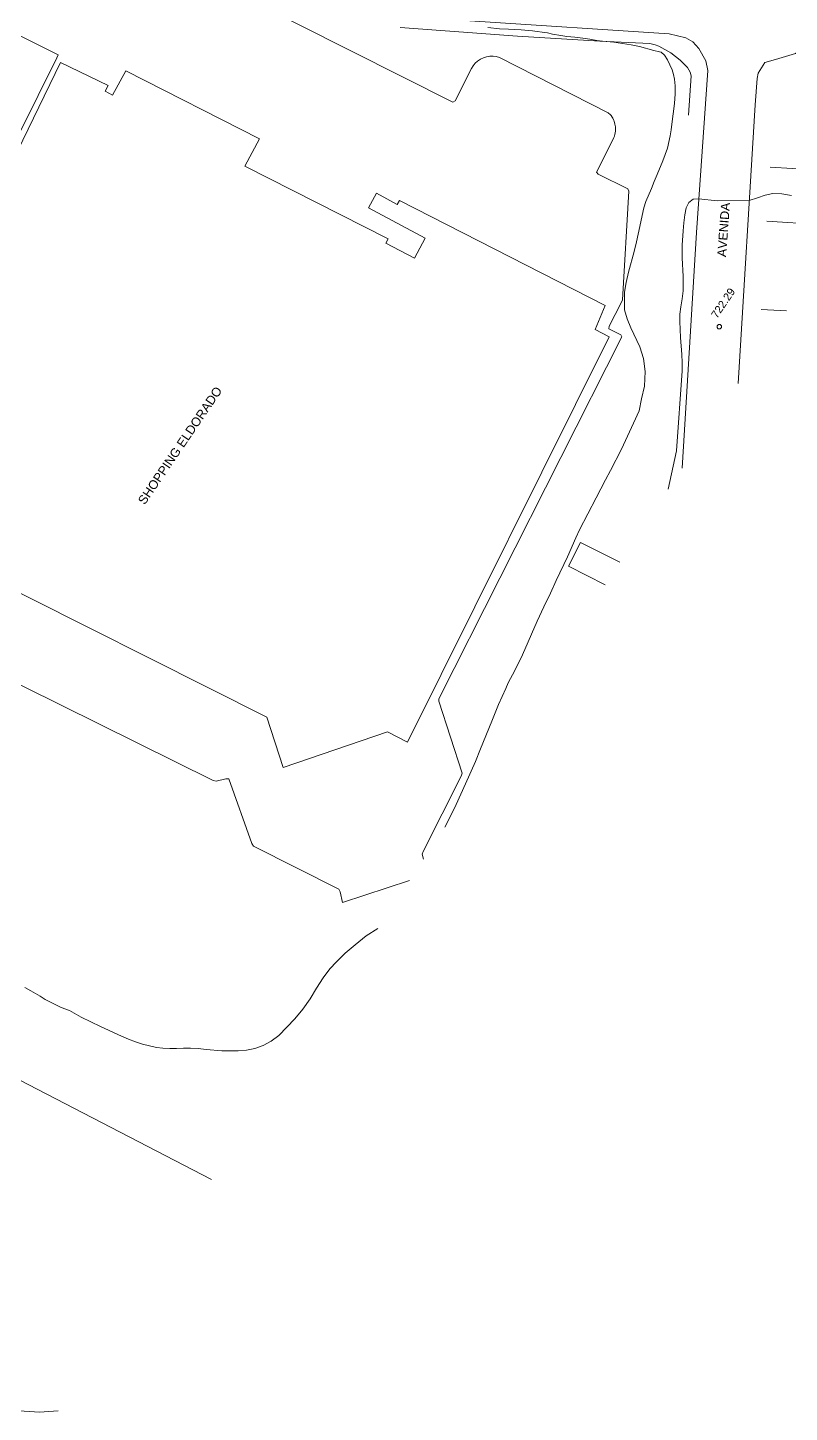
# Model space of a CAD drawing. Header units: metres. Extents: x 7 to 327053, y 40 to 7393807.
# Drawn here: x 326492.4 to 326663.6, y 7392014.1 to 7392325.5 of the extents above; entities that cross this region are included whole.
import ezdxf
from ezdxf.enums import TextEntityAlignment as Align

# ---------------------------------------------------------------- set-up
doc = ezdxf.new("R2010")
doc.units = ezdxf.units.M
doc.layers.get('0').update_dxf_attribs({"lineweight": 18})
for name, color, linetype, lineweight in [('100_SIST_VIARIO_MEIO_FIO', 1, 'Continuous', 18), ('160_P_SIMP_ASF_TOP', 7, 'Continuous', 18), ('206_MURO_E_MURO_ARRIMO', 7, 'Continuous', 18), ('216_EDIF_NOTAVEL', 2, 'Continuous', 18), ('218_EDIF_NOTAVEL_TOP', 7, 'Continuous', 18), ('604_CURVA_INTERM', 7, 'Continuous', 18), ('606_PTO_COTADO', 7, 'Continuous', 18)]:
    doc.layers.add(name, color=color, linetype=linetype, lineweight=lineweight)
doc.styles.add('Style-Arial', font='arial.ttf', dxfattribs={"height": 1.75})

# ---------------------------------------------------------------- blocks, each defined once
blk = doc.blocks.new('SP09')
at = {"color": 0, "linetype": 'Continuous'}
blk.add_lwpolyline([(-0.03, -0.51), (-0.14, -0.49), (-0.24, -0.46), (-0.31, -0.42), (-0.35, -0.39), (-0.42, -0.31), (-0.47, -0.24), (-0.51, -0.15), (-0.52, -0.09), (-0.52, 0.03), (-0.51, 0.11), (-0.48, 0.2), (-0.44, 0.27), (-0.4, 0.33), (-0.32, 0.39), (-0.23, 0.44), (-0.15, 0.48), (-0.1, 0.48), (-0.03, 0.48), (0.08, 0.48), (0.19, 0.44), (0.27, 0.4), (0.35, 0.32), (0.41, 0.23), (0.46, 0.11), (0.48, 0.03), (0.48, -0.03), (0.47, -0.08), (0.44, -0.21), (0.38, -0.3), (0.31, -0.38), (0.23, -0.44), (0.1, -0.49), (0.02, -0.51)], close=True, dxfattribs=at)

msp = doc.modelspace()

# ---------------------------------------------------------------- linework, layer by layer
at = {"layer": '100_SIST_VIARIO_MEIO_FIO', "flags": 128}
for points in [[(326639.532, 7392226.431), (326642.765, 7392279.431), (326645.275, 7392315.827), (326644.799, 7392318.031), (326643.273, 7392320.83), (326641.878, 7392322.301), (326640.344, 7392323.211), (326636.612, 7392324.07), (326592.908, 7392326.966), (326577.454, 7392327.993), (326565.749, 7392329.845), (326556.708, 7392332.611), (326545.409, 7392337.227), (326510.562, 7392354.332), (326494.816, 7392362.035), (326492.687, 7392362.084), (326489.888, 7392360.89), (326487.176, 7392358.907), (326485.219, 7392355.125), (326475.657, 7392336.238)], [(326701.742, 7392320.45), (326670.763, 7392322.358), (326667.311, 7392321.253), (326665.006, 7392319.652), (326660.465, 7392318.342), (326658.116, 7392317.665), (326656.601, 7392315.229), (326656.372, 7392314.06), (326655.899, 7392308.15)]]:
    msp.add_lwpolyline(points, dxfattribs=at)
at = {"layer": '100_SIST_VIARIO_MEIO_FIO'}
msp.add_lwpolyline([(326655.899, 7392308.15), (326652.124, 7392245.461)], dxfattribs=at)
at = {"layer": '206_MURO_E_MURO_ARRIMO'}
for p, q in [((326576.133, 7392325.538), (326602.523, 7392323.568)), ((326602.523, 7392323.568), (326621.04, 7392322.452)), ((326621.04, 7392322.452), (326632.245, 7392321.931)), ((326632.245, 7392321.931), (326633.423, 7392321.603)), ((326633.423, 7392321.603), (326634.268, 7392321.316)), ((326634.268, 7392321.316), (326635.618, 7392320.584)), ((326635.618, 7392320.584), (326636.932, 7392319.808)), ((326636.932, 7392319.808), (326638.02, 7392318.998)), ((326638.02, 7392318.998), (326639.039, 7392318.191)), ((326639.039, 7392318.191), (326640.059, 7392317.232)), ((326640.059, 7392317.232), (326640.685, 7392316.527)), ((326640.685, 7392316.527), (326641.301, 7392315.448)), ((326641.301, 7392315.448), (326641.502, 7392314.676)), ((326641.502, 7392314.676), (326640.905, 7392305.821))]:
    msp.add_line(p, q, dxfattribs=at)
at = {"layer": '206_MURO_E_MURO_ARRIMO', "flags": 128}
for points in [[(326659.273, 7392294.107), (326669.326, 7392293.518)], [(326670.329, 7392281.215), (326658.522, 7392281.99)], [(326657.292, 7392262.149), (326662.934, 7392261.799)]]:
    msp.add_lwpolyline(points, dxfattribs=at)
at = {"layer": '216_EDIF_NOTAVEL'}
for points in [[(326495.983, 7392355.104), (326588, 7392308.746), (326588.465, 7392309.008), (326592.131, 7392316.285), (326592.513, 7392316.92), (326592.988, 7392317.487), (326593.54, 7392317.981), (326594.156, 7392318.393), (326594.823, 7392318.712), (326595.529, 7392318.934), (326596.26, 7392319.053), (326596.999, 7392319.067), (326597.733, 7392318.976), (326598.438, 7392318.761), (326622.89, 7392306.331), (326623.396, 7392305.892), (326623.528, 7392305.723), (326623.786, 7392305.338), (326623.901, 7392305.138), (326624.136, 7392304.646), (326624.197, 7392304.49), (326624.407, 7392303.789), (326624.501, 7392303.212), (326624.515, 7392303.044), (326624.526, 7392302.494), (326624.512, 7392302.275), (326624.451, 7392301.787), (326624.391, 7392301.507), (326624.278, 7392301.097), (326624.16, 7392300.781), (326623.944, 7392300.293), (326620.275, 7392293.011), (326620.647, 7392292.582), (326627.267, 7392289.246), (326627.537, 7392288.687), (326626.083, 7392264.271), (326625.782, 7392263.604), (326623.125, 7392258.331), (326623.052, 7392257.756), (326625.7, 7392256.423), (326625.967, 7392255.959), (326584.834, 7392174.59), (326584.801, 7392174.023), (326590.058, 7392157.833), (326589.85, 7392157.217), (326581.312, 7392140.269), (326581.071, 7392139.617), (326581.342, 7392138.488)], [(326616.644, 7392209.759), (326625.529, 7392205.268)]]:
    msp.add_lwpolyline(points, dxfattribs=at)
at = {"layer": '216_EDIF_NOTAVEL', "flags": 128}
msp.add_lwpolyline([(326487.895, 7392325.061), (326499.215, 7392319.358), (326498.922, 7392318.707), (326486.342, 7392293.332), (326474.962, 7392298.973)], close=True, dxfattribs=at)
for points in [[(326486.342, 7392293.332), (326498.922, 7392318.707), (326499.215, 7392319.358), (326487.895, 7392325.061)], [(326479.642, 7392203.843), (326546.185, 7392170.419), (326549.837, 7392159.138), (326573.308, 7392167.187), (326577.787, 7392164.792), (326623.083, 7392255.979), (326619.949, 7392257.654), (326622.239, 7392263.019), (326575.956, 7392286.624), (326575.482, 7392285.737), (326570.79, 7392288.246), (326569.037, 7392284.969), (326581.735, 7392278.179), (326579.311, 7392273.645), (326572.917, 7392277.064), (326573.407, 7392277.98), (326541.213, 7392294.379), (326544.477, 7392300.484), (326514.435, 7392315.793), (326511.49, 7392310.284), (326509.808, 7392311.183), (326510.521, 7392312.517), (326499.787, 7392317.657), (326481.5, 7392280.132)], [(326622.197, 7392200.233), (326613.939, 7392204.407), (326616.644, 7392209.759)], [(326578.212, 7392133.758), (326563.141, 7392128.767), (326562.603, 7392131.183), (326562.318, 7392131.74), (326543.12, 7392141.412), (326542.797, 7392142.04), (326537.604, 7392156.61), (326536.96, 7392156.582), (326534.795, 7392156.077), (326534.105, 7392156.178), (326474.321, 7392185.785)], [(326474.321, 7392185.785), (326534.105, 7392156.178), (326534.795, 7392156.077), (326536.96, 7392156.582), (326537.604, 7392156.61), (326542.797, 7392142.04), (326543.12, 7392141.412), (326562.318, 7392131.74), (326562.603, 7392131.183), (326563.141, 7392128.767), (326578.212, 7392133.758)], [(326533.707, 7392066.498), (326471.87, 7392098.47)]]:
    msp.add_lwpolyline(points, dxfattribs=at)
at = {"layer": '604_CURVA_INTERM', "flags": 128}
for points, elevation in [([(326595.851, 7392325.496), (326598.451, 7392325.253), (326600.508, 7392325.113), (326603.301, 7392324.995), (326605.863, 7392324.768), (326606.943, 7392324.642), (326608.05, 7392324.489), (326609.266, 7392324.295), (326610.384, 7392324.05), (326612.272, 7392323.761), (326613.576, 7392323.512), (326615.417, 7392323.34), (326617.178, 7392323.139), (326618.748, 7392322.899), (326620.332, 7392322.612), (326621.629, 7392322.443), (326624.135, 7392322.256), (326628.086, 7392321.659), (326629.936, 7392321.262), (326633.146, 7392320.389), (326634.384, 7392320.091), (326634.787, 7392320.009), (326635.526, 7392319.296), (326636.214, 7392318.253), (326636.775, 7392317.165), (326637.229, 7392315.984), (326637.546, 7392314.937), (326637.752, 7392313.903), (326637.937, 7392312.403), (326637.955, 7392310.616), (326637.798, 7392308.457), (326637.16, 7392303.775), (326637.006, 7392302.513), (326636.795, 7392301.176), (326636.202, 7392298.411), (326635.721, 7392296.982), (326635.182, 7392295.523), (326633.903, 7392292.445), (326633.233, 7392290.877), (326632.586, 7392289.287), (326631.335, 7392286.378), (326630.89, 7392284.992), (326630.295, 7392282.237), (326630.003, 7392280.811), (326629.224, 7392277.33), (326628.712, 7392275.179), (326627.455, 7392270.514), (326626.914, 7392268.195), (326626.524, 7392266.024), (326626.576, 7392262.028), (326627.122, 7392260.014), (326627.964, 7392258.008), (326630.011, 7392253.691), (326630.827, 7392251.118), (326631.195, 7392248.173), (326631.014, 7392244.906), (326630.339, 7392242.016), (326629.821, 7392239.367), (326628.57, 7392236.549), (326625.912, 7392230.698), (326623.38, 7392225.896), (326622.255, 7392223.818), (326620.167, 7392219.795), (326616.46, 7392212.588), (326615.636, 7392210.807), (326613.702, 7392206.481), (326611.203, 7392201.216), (326609.891, 7392198.294), (326608.423, 7392195.295), (326606.888, 7392192.01), (326603.601, 7392184.483), (326601.872, 7392180.914), (326600.427, 7392178.2), (326599.894, 7392176.887), (326598.25, 7392173.299), (326596.696, 7392169.586), (326594.155, 7392163.343), (326593.053, 7392160.501), (326590.796, 7392155.421), (326588.687, 7392150.806), (326587.557, 7392148.492), (326586.143, 7392145.744)], 724), ([(326636.391, 7392221.684), (326638.251, 7392230.362), (326639.517, 7392248.312), (326639.502, 7392250.192), (326639.419, 7392251.99), (326639.158, 7392255.848), (326639.051, 7392257.65), (326638.979, 7392259.433), (326639.015, 7392261.044), (326639.232, 7392262.7), (326639.493, 7392264.492), (326639.714, 7392266.299), (326639.756, 7392268.367), (326639.735, 7392269.573), (326639.533, 7392273.74), (326639.518, 7392275.223), (326639.527, 7392276.593), (326639.709, 7392279.805), (326639.855, 7392281.61), (326640.094, 7392283.397), (326640.412, 7392284.957), (326640.993, 7392286.178), (326641.978, 7392286.944), (326643.289, 7392287.032), (326647.396, 7392286.54), (326654.603, 7392286.624), (326656.478, 7392287.229), (326658.132, 7392287.839), (326659.892, 7392288.195), (326661.89, 7392288.143), (326664.107, 7392287.721)], 723), ([(326571.069, 7392122.963), (326568.506, 7392121.26), (326566.031, 7392119.274), (326563.786, 7392117.399), (326561.796, 7392115.432), (326560.309, 7392113.876), (326558.81, 7392111.856), (326557.324, 7392109.514), (326555.892, 7392107.083), (326554.266, 7392104.802), (326552.481, 7392102.587), (326548.875, 7392098.857), (326547.146, 7392097.595), (326545.347, 7392096.626), (326543.464, 7392095.975), (326541.605, 7392095.599), (326539.697, 7392095.458), (326537.79, 7392095.399), (326536.03, 7392095.415), (326532.481, 7392095.722), (326530.71, 7392095.926), (326529.017, 7392096.011), (326527.399, 7392096.002), (326525.852, 7392095.954), (326524.351, 7392095.942), (326522.814, 7392096.022), (326521.33, 7392096.195), (326518.231, 7392096.903), (326516.649, 7392097.417), (326515.083, 7392098.025), (326513.456, 7392098.711), (326508.745, 7392100.904), (326504.403, 7392103.019), (326501.812, 7392104.465), (326499.943, 7392105.182), (326496.334, 7392106.977), (326495.178, 7392107.692), (326494.128, 7392108.312), (326493.084, 7392108.894), (326491.741, 7392109.68)], 724), ([(326489.312, 7392014.518), (326495.076, 7392014.141), (326499.269, 7392014.451)], 723)]:
    msp.add_lwpolyline(points, dxfattribs=dict(at, elevation=elevation))

# ---------------------------------------------------------------- block references
at = {"layer": '606_PTO_COTADO', "rotation": 55.83005668387076}
msp.add_blockref('SP09', (326647.857, 7392258.28, 722.29), dxfattribs=at)

# ---------------------------------------------------------------- texts
at = {"layer": '160_P_SIMP_ASF_TOP', "style": 'Style-Arial'}
msp.add_text('AVENIDA', height=2, rotation=85.82976, dxfattribs=at).set_placement((326648.382, 7392273.925), align=Align.MIDDLE_LEFT)
at = {"layer": '218_EDIF_NOTAVEL_TOP', "style": 'Style-Arial'}
msp.add_text('SHOPPING ELDORADO', height=2, rotation=55.83006, dxfattribs=at).set_placement((326518.695, 7392218.066))
at = {"layer": '606_PTO_COTADO', "style": 'Style-Arial'}
msp.add_text('722.29', height=1.75, rotation=55.83006, dxfattribs=at).set_placement((326648.715, 7392263.573, 722.29), align=Align.MIDDLE_CENTER)

doc.saveas('drawing.dxf')
